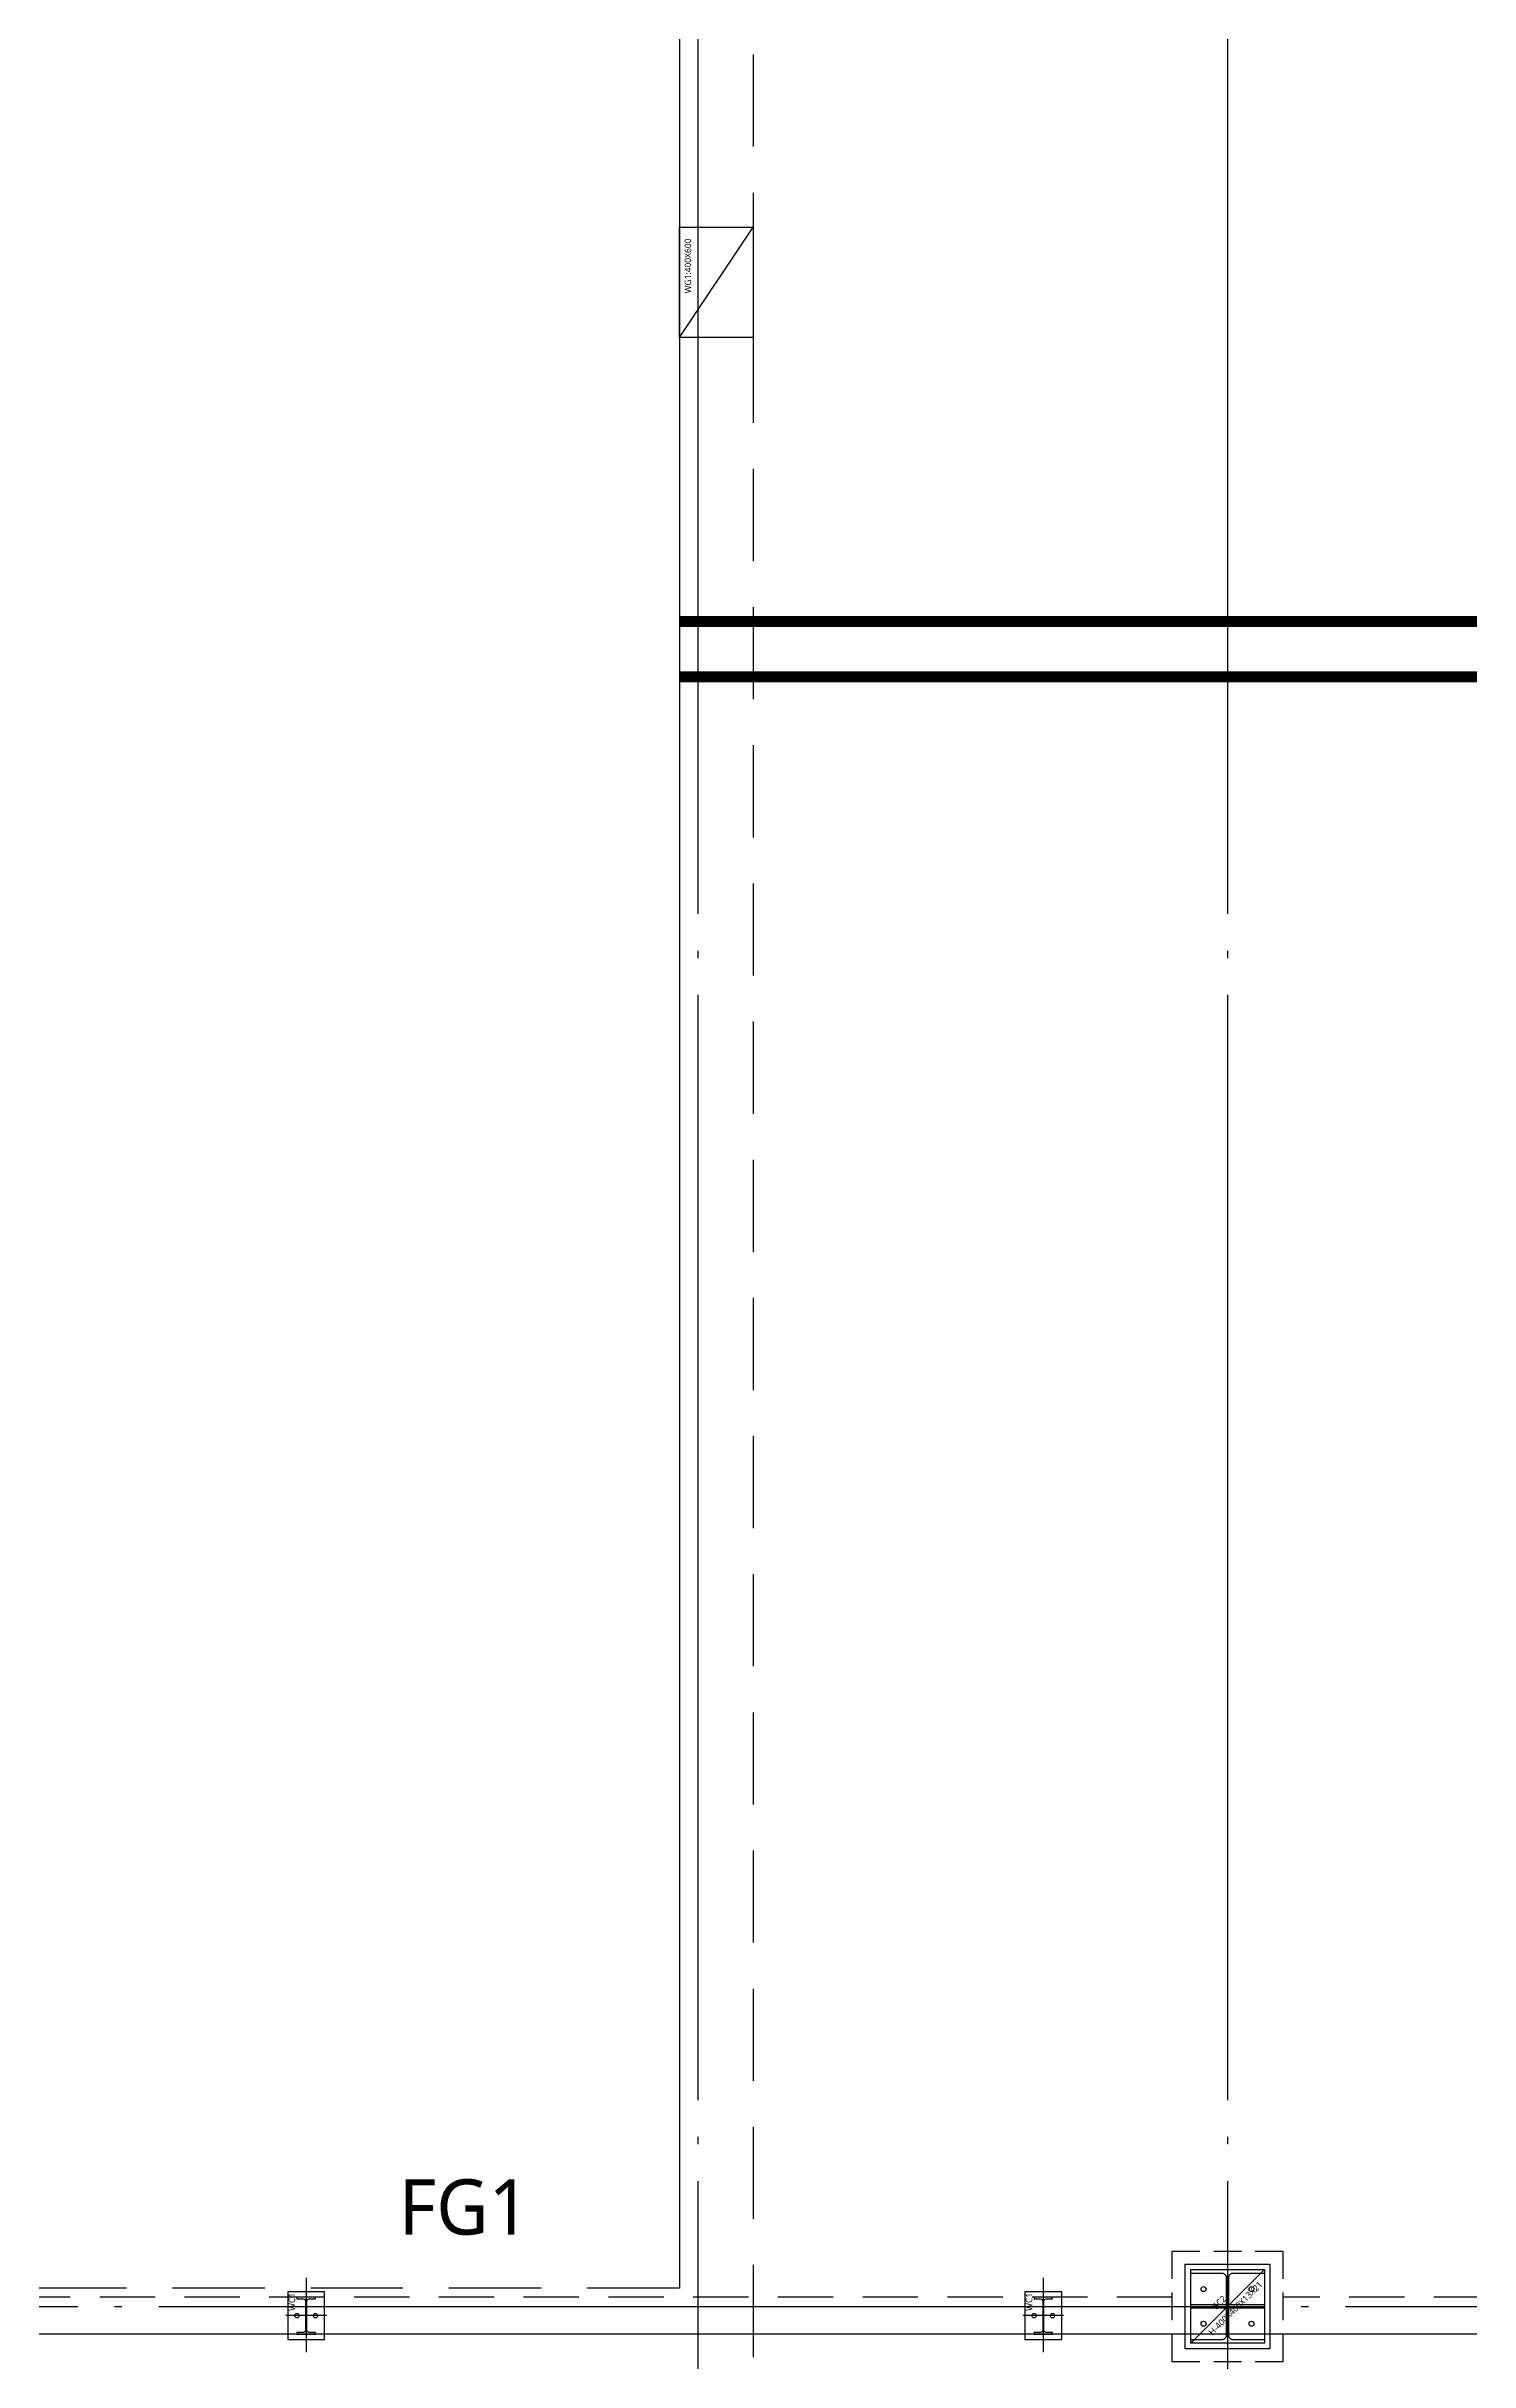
# Model space of a CAD drawing. Header units: millimetres. Extents: x -734060 to 504600, y -7739 to 118800.
# Drawn here: x 96090 to 103814, y 42600 to 55170 of the extents above; entities that cross this region are included whole.
import ezdxf
from ezdxf.enums import TextEntityAlignment as Align

# ---------------------------------------------------------------- set-up
doc = ezdxf.new("R2010")
doc.units = ezdxf.units.MM
doc.header["$LTSCALE"] = 200
for name, pattern in [('CEN-GAUN', [32.2, 30, -1, 0.2, -1]), ('HID', [2.3, 1.5, -0.8]), ('HID2-GAUN', [3.75, 2.5, -1.25]), ('HIDDEN', [0.375, 0.25, -0.125])]:
    doc.linetypes.add(name, pattern=pattern)
doc.layers.get('DEFPOINTS').update_dxf_attribs({"color": 137})
for name, color, linetype in [('0-TEXT SLAB', 7, 'Continuous'), ('09GIRDER', 2, 'Continuous'), ('0배근라인', 4, 'HIDDEN'), ('CEN', 1, 'CEN-GAUN'), ('G', 3, 'Continuous'), ('S-COL', 2, 'Continuous'), ('STEEL BASE', 13, 'Continuous'), ('WAL', 3, 'Continuous'), ('Z-하부구조체', 6, 'HIDDEN')]:
    doc.layers.add(name, color=color, linetype=linetype)
doc.layers.add('STEEL-CK', color=181, linetype='Continuous', plot=False)
doc.layers.add('TEMP', color=171, linetype='Continuous', plot=False)
doc.styles.add('스타일1', font='malgun.ttf')
doc.styles.add('울릉도L', font='malgun.ttf')

# ---------------------------------------------------------------- blocks, each defined once
blk = doc.blocks.new('X-S-PDH')
at = {"layer": 'Z-하부구조체', "color": 251, "ltscale": 3}
blk.add_lwpolyline([(60700, -42700), (61300, -42700), (61300, -43300), (60700, -43300)], close=True, dxfattribs=at)
blk = doc.blocks.new('S-SC2')
at = {"layer": '09GIRDER'}
blk.add_lwpolyline([(-200, -200), (-200, -179), (-28, -179, 0.414214), (-6, -157), (-6, 157, 0.414214), (-28, 179), (-200, 179), (-200, 200), (200, 200), (200, 179), (28, 179, 0.414214), (6, 157), (6, -157, 0.414214), (28, -179), (200, -179), (200, -200)], format="xyb", close=True, dxfattribs=at)
at = {"layer": 'DEFPOINTS'}
blk.add_line((-200, -200), (200, 200), dxfattribs=at)
blk.add_lwpolyline([(-200, 200), (200, 200), (200, -200), (-200, -200)], close=True, dxfattribs=at)
at = {"layer": 'STEEL BASE'}
for points in [[(-230, 230), (230, 230), (230, -230), (-230, -230)], [(-200, 10), (-6, 10), (-6, -10), (-200, -10)], [(6, 10), (200, 10), (200, -10), (6, -10)]]:
    blk.add_lwpolyline(points, close=True, dxfattribs=at)
for centre in [(-130, 94), (130, 94), (-130, -94), (130, -94)]:
    blk.add_circle(centre, 13.5, dxfattribs=at)
at = {"layer": 'DEFPOINTS', "style": '스타일1'}
for s, p in [('H-400X400X13X21', (43, -10)), ('SC2', (-44, 22))]:
    blk.add_text(s, height=35, rotation=45, dxfattribs=at).set_placement(p, align=Align.MIDDLE_CENTER)
blk = doc.blocks.new('S-WC1')
at = {"layer": 'DEFPOINTS'}
for p, q in [((0, 205), (0, -199)), ((110, 0), (-110, 0))]:
    blk.add_line(p, q, dxfattribs=at)
at = {"layer": 'STEEL BASE'}
blk.add_lwpolyline([(100, 130), (-100, 130), (-100, -130), (100, -130)], close=True, dxfattribs=at)
for centre in [(-50, 0), (50, 0)]:
    blk.add_circle(centre, 12, dxfattribs=at)
at = {"layer": 'WAL'}
blk.add_lwpolyline([(50, -100), (50, -91), (16, -91, -0.414214), (3, -78), (3, 78, -0.414214), (16, 91), (50, 91), (50, 100), (-50, 100), (-50, 91), (-16, 91, -0.414214), (-3, 78), (-3, -78, -0.414214), (-16, -91), (-50, -91), (-50, -100)], format="xyb", close=True, dxfattribs=at)
at = {"layer": 'TEMP', "style": '스타일1'}
blk.add_text('WC1', height=35, rotation=90, dxfattribs=at).set_placement((-60, 26))
blk = doc.blocks.new('x-stu-1Fcol')
for name, p in [('S-WC1', (56000, -43050)), ('S-WC1', (60000, -43050)), ('S-SC2', (61000, -43000))]:
    blk.add_blockref(name, p)
blk = doc.blocks.new('GB-1B-WB1')
at = {"layer": 'DEFPOINTS'}
blk.add_line((0, 0), (400, 600), dxfattribs=at)
blk.add_lwpolyline([(0, 600), (400, 600), (400, 0), (0, 0)], close=True, dxfattribs=at)
at = {"layer": 'TEMP', "style": '스타일1'}
blk.add_text('WG1:400X600', height=35, rotation=90, dxfattribs=at).set_placement((64, 240))

msp = doc.modelspace()

# ---------------------------------------------------------------- linework, layer by layer
at = {"layer": '0-TEXT SLAB', "const_width": 60}
msp.add_lwpolyline([(112750, 52046.479), (99525, 52046.479)], dxfattribs=at)
msp.add_lwpolyline([(112750, 52046.479), (99525, 52046.479)], dxfattribs=at)
at = {"layer": '0-TEXT SLAB', "linetype": 'HID', "ltscale": 3, "const_width": 60}
msp.add_lwpolyline([(112750, 51746.479), (99525, 51746.479)], dxfattribs=at)
msp.add_lwpolyline([(112750, 51746.479), (99525, 51746.479)], dxfattribs=at)
at = {"layer": '0배근라인', "ltscale": 10}
msp.add_line((99525, 71700), (99525, 43000), dxfattribs=at)
at = {"layer": 'CEN'}
for p, q in [((99625, 95100), (99625, 32900)), ((102500, 95100), (102500, 32900)), ((32300, 42900), (117500, 42900))]:
    msp.add_line(p, q, dxfattribs=at)
at = {"layer": 'DEFPOINTS'}
msp.add_lwpolyline([(41350, 86050), (112650, 86050), (112650, 42750), (41350, 42750)], close=True, dxfattribs=at)
at = {"layer": 'G', "color": 252, "linetype": 'HID'}
for points in [[(102200, 42950), (91550, 42950), (91550, 43000), (77800, 43000)], [(112200, 42950), (112200, 42950), (102800, 42950)]]:
    msp.add_lwpolyline(points, dxfattribs=at)
at = {"layer": 'S-COL', "color": 6, "linetype": 'HID2-GAUN'}
for p, q in [((99925, 64125), (99925, 42600)), ((99525, 43000), (95875, 43000))]:
    msp.add_line(p, q, dxfattribs=at)
msp.add_lwpolyline([(95875, 61950), (91400, 61950), (91400, 63725), (99525, 63725), (99525, 43000)], dxfattribs=at)

# ---------------------------------------------------------------- block references
for name in ['X-S-PDH', 'x-stu-1Fcol']:
    msp.add_blockref(name, (41500, 85900))
at = {"layer": 'STEEL-CK'}
msp.add_blockref('GB-1B-WB1', (99525, 53588.658), dxfattribs=at)

# ---------------------------------------------------------------- texts
at = {"layer": 'DEFPOINTS', "style": '울릉도L'}
msp.add_text('FG1', height=300, dxfattribs=at).set_placement((98358.092, 43290.11, 0), align=Align.CENTER)

doc.saveas('drawing.dxf')
